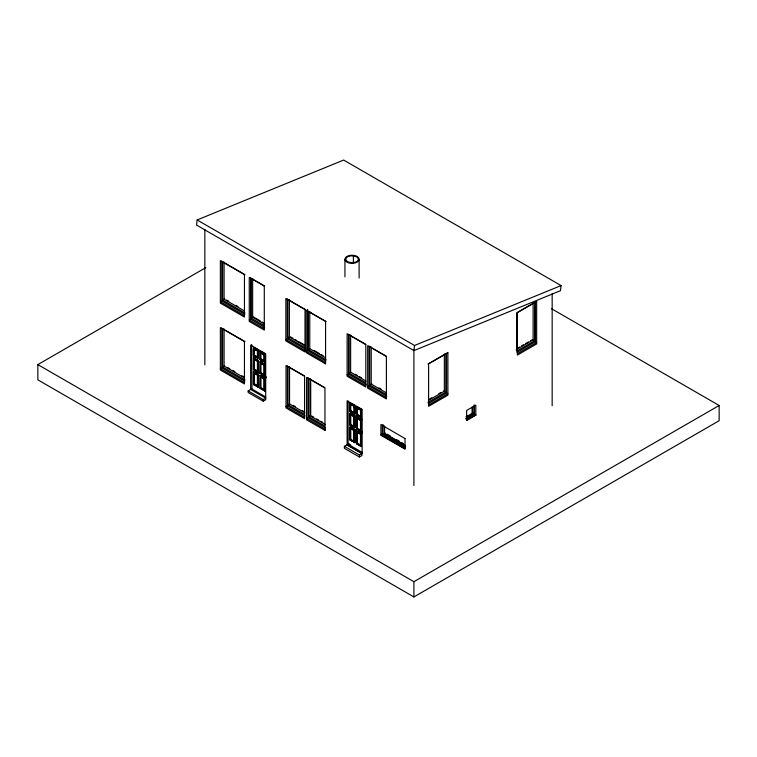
<?xml version="1.0" encoding="UTF-8"?>
<svg xmlns="http://www.w3.org/2000/svg" width="757" height="757" viewBox="0 0 757 757"><rect width="100%" height="100%" fill="white"/><g stroke="black" fill="none" stroke-linecap="round" stroke-linejoin="round"><path stroke-width="1.14" d="M197.132 219.956L196.527 225.075L413.947 350.595L560.473 290.697L561.069 285.578L343.659 160.058L197.132 219.956L414.552 345.476L561.069 285.578M413.947 350.595L414.552 345.476M361.515 432.502L362.262 431.84M362.187 432.805L361.969 432.928M260.957 372.927L264.051 374.715L265.149 376.172L260.285 373.362L260.285 361.666L260.957 363.369L260.957 372.927L260.067 373.485L260.285 361.666L265.149 364.477L265.149 376.172L260.067 373.485M361.591 431.537L356.736 428.727L356.736 417.041L357.408 418.744L357.408 428.292L356.519 428.85L356.736 417.041L361.591 419.842L360.502 420.523L360.502 430.08L361.591 431.537L356.519 428.85M265.735 377.431L265.679 377.147M357.616 432.446L360.711 434.234L360.502 444.974L360.502 434.357C362.433 433.042 362.622 433.354 356.519 430.988L356.519 443.753C363.246 448.485 362.802 445.968 357.408 443.195L357.408 432.569L356.519 430.988M253.652 347.558L253.652 355.705L258.515 358.515L258.515 350.359L257.418 351.04L257.418 357.058L258.515 358.515L253.444 355.828C252.649 344.492 254.74 345.845 254.324 355.27L253.444 355.828M260.285 375.5L260.285 388.256L265.149 391.066L265.149 378.311L264.051 378.992L264.051 389.609L265.149 391.066L260.067 388.379L260.285 375.5L260.957 377.204L260.957 387.821L260.067 388.379M361.591 409.556L360.502 410.237L360.502 416.255L361.382 417.836L356.519 415.025L356.519 406.878L361.591 409.556L356.519 406.878M551.56 308.724L719.15 405.478L719.15 420.712L413.899 596.942L37.85 379.834L37.85 364.6L205.838 267.609M244.984 274.677L222.596 261.752L222.596 300.065L224.659 298.873M244.823 314.269L221.744 300.945L220.363 301.74L244.454 315.641M264.146 285.786L251.173 278.302L251.173 318.082L253.245 316.88L260.228 320.921M264.666 327.289L250.643 319.199L249.261 319.993L264.288 328.67M244.984 341.596L222.596 328.67L222.596 366.984L224.659 365.792M244.823 381.187L221.744 367.864L220.363 368.659L244.454 382.569M257.635 350.917L254.324 349.261L257.635 350.917L257.635 356.935L254.541 355.147M253.444 347.681L258.515 350.359M260.067 351.503L265.149 354.191L265.149 362.338L260.067 359.66L260.067 351.503L265.149 354.191L264.051 354.872L264.051 360.881L265.149 362.338L260.067 359.66M305.705 309.736L287.906 299.46L287.906 337.773L289.978 336.581M253.444 357.966L258.515 360.654L258.515 372.34L253.444 369.653L253.444 357.966L258.515 360.654L257.418 361.335L257.418 370.883L258.515 372.34L253.444 369.653M305.374 349.223L287.234 338.748L285.853 339.552L304.995 350.605M264.259 360.758L264.259 354.749L260.957 353.084L260.285 351.38L260.285 359.537L261.165 358.979M257.635 370.76L257.635 361.212L254.324 359.547L253.652 357.843L253.652 369.539L254.541 368.981M264.259 365.035L260.957 363.369L264.259 365.035L264.259 374.592M260.067 361.789L265.149 364.477L264.051 365.158L264.051 374.715M253.444 371.791L254.324 373.371L254.324 383.998L253.444 384.556L253.444 371.791L258.515 374.478L258.515 387.243L253.444 384.556M257.635 375.037L254.324 373.371L257.635 375.037L257.635 385.663L254.541 383.875M308.279 311.222L308.279 349.535L309.764 348.674L325.576 357.806M325.737 360.985L307.597 350.51L306.225 351.305L325.368 362.357L325.368 363.729M261.165 387.698L264.259 389.486L264.259 378.869L260.957 377.204M260.067 375.623L265.149 378.311M248.164 390.905L250.662 389.458L265.698 398.135L263.199 399.582L248.164 390.905L248.164 392.505L263.199 401.182L265.698 399.743L265.698 353.784L250.662 345.097L250.662 389.458M251.674 344.52L251.986 388.691M304.305 375.841L288.057 366.464L288.057 404.777L289.543 403.926L304.768 412.716M304.995 415.924L287.405 405.771L286.023 406.566L304.588 417.287M365.517 344.208L349.157 334.764L349.157 373.078L350.633 372.217L365.981 381.074M366.208 384.291L348.494 374.062L347.113 374.857L365.82 385.654M324.734 387.593L308.657 378.311L308.657 416.624L310.711 415.442L310.711 379.446M325.368 427.639L308.014 417.618L306.642 418.413L325.027 429.02L325.027 430.392L306.594 419.813L306.594 377.393L324.952 387.991L324.952 430.411M386.089 356.083L369.728 346.64L369.728 384.953L371.801 383.761M386.789 396.176L369.066 385.938L367.694 386.742L386.392 397.539M349.885 403.046L354.967 405.733L354.967 413.88L349.885 411.193L349.885 403.046L354.967 405.733L353.869 406.414L353.869 412.423L354.967 413.88L349.885 411.193M354.077 406.291L350.775 404.626L350.775 410.635C355.913 416.738 355.913 404.03 350.775 404.626L350.103 402.923L350.103 411.07L350.983 410.512M355.393 405.487L355.393 413.634M427.913 364.051L445.835 353.708L445.835 392.022L427.913 402.364M349.885 413.331L354.967 416.019L354.967 427.714L349.885 425.027L349.885 413.331L354.967 416.019L353.869 416.7L353.869 426.257L354.967 427.714L349.885 425.027M350.529 412.962L354.2 415.338M360.711 416.132L360.711 410.114L357.408 408.449L356.736 406.755L356.736 414.902L361.591 417.713M356.519 415.025L357.616 414.344M354.077 426.134L354.077 416.577L350.775 414.912L350.103 413.208L350.103 424.904L350.983 424.346M350.529 424.658L354.2 427.024M360.711 420.4L357.408 418.744L360.711 420.4L360.711 429.957M356.519 417.164L361.591 419.842M349.885 427.166L354.967 429.844L354.967 442.608L349.885 439.921L349.885 427.166L354.967 429.844L353.869 430.525L353.869 441.151L354.967 442.608L349.885 439.921M350.529 426.797L354.2 429.162M355.393 427.468L355.175 415.896M355.393 429.598L355.393 442.362L352.469 440.678M354.077 430.402L350.775 428.736L350.775 439.363L353.869 441.151L354.077 430.402L350.775 428.736L350.103 427.043L350.103 439.798L350.983 439.24M360.711 434.234L357.408 432.569M344.388 446.327L346.895 444.879L361.922 453.557L361.922 455.544L359.414 456.991L344.388 448.314L344.388 446.327L359.414 455.004L361.922 453.557M347.113 444.823L362.139 453.5L362.139 409.461L347.113 400.784L347.113 444.823L348.949 443.763M429.825 398.873L431.812 397.728M438.786 393.697L440.773 392.552M517.599 348.211L519.586 347.056M521.582 345.911L523.57 344.757M525.566 343.612L528.547 341.88M530.543 340.735L532.531 339.581L534.603 340.782L534.603 302.469L516.681 312.811L516.681 351.125L534.603 340.782M428.415 400.358L444.35 391.161L444.35 354.011M516.189 349.696L533.117 339.921L533.117 302.772M356.519 443.753L357.616 443.072M428.244 403.538L446.507 392.997L447.889 393.791L428.613 404.929M517.012 352.298L535.275 341.757L536.656 342.552L517.381 353.68M405.373 447.406L382.276 434.073L380.913 434.859L405.004 448.769M383.127 424.639L383.127 434.215L385.171 433.032M466 416.899L472.642 413.067L472.642 407.408M466.946 416.804L468.99 415.621M471.024 414.439L473.068 413.265M465.583 418.858L474.128 413.928L474.128 404.863M466.284 418.772L474.45 414.06L475.822 414.855L466.634 420.163M475.822 415.177L466.634 420.485L466.634 410.455L475.822 405.156L475.822 415.177L473.986 414.117M37.85 364.6L413.899 581.707L719.15 405.478M266.095 377.885L265.527 377.241M309.263 311.789L326.068 321.488M443.763 390.83L445.835 392.022M474.128 413.928L472.056 412.726L472.056 407.067M355.317 374.242L357.361 375.425M359.405 376.608L361.449 377.781M378.954 387.896L380.998 389.07M226.693 300.046L228.737 301.22M235.853 305.336L237.897 306.509M290.962 337.149L292.94 338.294M294.918 339.429L296.895 340.574M298.873 341.719L304.806 345.145M314.297 350.623L319.246 353.472M321.223 354.617L323.201 355.762M244.435 310.957L224.081 299.204L224.081 262.054M305.213 346.053L289.392 336.912L289.392 299.763M386.553 392.949L371.214 384.092L371.214 346.943M262.225 322.066L264.221 323.22M264.628 324.138L252.658 317.221L252.658 278.614M349.157 373.078L365.517 382.522M369.728 384.953L386.089 394.397M222.596 300.065L244.984 312.991M287.906 337.773L305.705 348.05M308.279 349.535L326.068 359.812M251.173 318.082L264.146 325.567M352.26 403.926L354.2 405.042M356.944 406.632L360.834 408.875M254.835 347.993L257.758 349.677M261.468 351.825L264.382 353.51M254.626 348.116L257.541 349.8M360.711 410.114L357.408 408.449L357.408 414.467L360.502 416.255M264.259 354.749L260.957 353.084L260.957 359.102L264.051 360.881M351.494 411.392L353.443 412.518M359.102 415.782L356.944 414.779L358.884 415.905M255.052 356.027L257.967 357.711M262.651 360.408L260.493 359.414L265.357 362.215M351.286 411.515L354.2 413.199M254.835 356.15L257.758 357.834M387.206 434.206L390.262 435.975M396.375 439.505L399.431 441.265M401.465 442.438L403.5 443.621M356.944 416.918L361.808 419.728M253.869 357.72L255.809 358.846M260.493 361.553L262.442 362.669M404.957 445.125L384.594 433.373L384.594 425.917M385.654 434.442L400.708 443.138M402.724 444.293L404.73 445.457M354.077 416.577L350.775 414.912L350.775 424.469L353.869 426.257M257.635 361.212L254.324 359.547L254.324 369.104L257.418 370.883M383.127 434.215L405.525 447.15M357.408 428.292L360.502 430.08M351.494 425.216L354.418 426.901M359.102 429.607L361.042 430.733M262.651 374.242L265.565 375.926M358.884 429.73L361.808 431.414M256.784 371.1L258.724 372.217M262.442 374.365L265.357 376.049M357.919 431.31L360.834 432.995M254.835 372.113L258.724 374.355M261.468 375.936L263.417 377.062M361.591 433.676L356.736 430.865L356.736 443.63L361.591 446.431M254.626 372.236L258.515 374.478L257.418 375.16L257.418 385.786L258.515 387.243L253.652 384.433L253.652 371.668M261.26 376.059L264.174 377.743M261.165 377.081L264.259 378.869M227.715 367.552L229.75 368.725M232.806 370.485L234.84 371.668M241.966 375.775L244 376.948M293.177 405.345L295.202 406.518M302.308 410.616L304.342 411.789M311.714 416.019L313.72 417.183M316.738 418.924L318.744 420.088M320.76 421.242L322.766 422.406M244.435 377.875L224.081 366.123L224.081 328.973M325.207 424.478L310.133 415.773L310.133 378.623M361.042 445.627L356.944 443.507L360.834 445.75M352.26 440.801L355.175 442.485M255.052 384.745L257.967 386.43M262.651 389.136L260.493 388.142L263.417 389.827M254.835 384.868L257.758 386.553M222.596 366.984L244.984 379.91M288.057 404.777L304.305 414.155M308.657 416.624L324.734 425.907M348.759 443.876L350.765 445.031M362.149 452.345L348.125 444.245L348.125 401.059M251.674 388.88L265.698 396.971M266.095 376.721L265.338 376.532L265.319 377.374M265.12 377.393C266.719 376.57 263.351 378.462 265.243 377.648M552.165 293.517L552.165 405.714M535.275 301.882L535.275 341.757M474.45 405.43L474.45 414.06M446.507 353.122L446.507 392.997M413.899 350.027L413.899 485.559M413.899 581.707L413.899 596.942M382.276 424.951L382.276 434.073M369.066 346.063L369.066 385.938M361.382 409.679L361.382 417.836M361.382 419.965L361.382 431.66M361.382 433.799L361.382 446.554M359.414 455.004L359.414 456.991M359.111 259.32A7.087 4.088 0 0 1 348.485 262.859A7.087 4.088 0 0 1 348.485 255.771A7.087 4.088 0 0 1 359.111 259.32L359.111 278.018M354.749 405.856L354.749 414.003M354.749 416.142L354.749 427.828M354.749 429.967L354.749 442.731M353.396 256.017A5.706 3.293 0 0 1 358.307 259.717A5.706 3.293 0 0 1 351.91 262.547A5.791 3.35 0 0 1 345.902 258.771A5.791 3.35 0 0 1 353.396 256.017L353.396 263.029M350.633 335.067L350.633 372.217M348.494 334.187L348.494 374.062M344.946 259.32L344.946 276.854M309.764 311.524L309.764 348.674M308.014 377.743L308.014 417.618M307.597 309.462L307.597 350.51M289.543 366.767L289.543 403.926M287.405 365.896L287.405 405.771M287.234 298.873L287.234 338.748M264.931 354.314L264.931 362.461M264.931 364.6L264.931 376.295M264.931 378.434L264.931 391.189M263.199 399.582L263.199 401.182M258.307 350.482L258.307 358.638M258.307 360.777L258.307 372.463M258.307 374.601L258.307 387.366M250.643 277.724L250.643 319.199M221.744 261.061L221.744 300.945M221.744 327.98L221.744 367.864M204.835 229.333L204.835 364.855M447.889 352.743L428.613 363.871L428.613 406.291L447.889 395.163L447.889 352.743M536.656 301.494L517.372 312.632L517.381 355.052L536.656 343.924L536.656 301.494M365.82 344.605L347.113 333.809L347.113 376.229L365.82 387.026L365.82 344.605M386.392 356.481L367.694 345.684L367.694 388.104L386.392 398.901L386.392 356.481M244.454 274.592L220.363 260.692L220.363 303.112L244.454 317.013L244.454 274.592M264.288 286.051L249.261 277.374L249.261 321.413L264.288 330.09L264.288 286.051M304.995 309.547L285.853 298.495L285.853 340.915L304.995 351.967L304.995 309.547M325.576 321.432L306.225 310.256L306.225 352.677L325.576 363.852L325.576 321.432M244.454 341.511L220.363 327.611L220.363 370.031L244.454 383.931L244.454 341.511M304.588 376.238L286.023 365.517L286.023 407.938L304.588 418.649L304.588 376.238M405.004 438.511L380.913 424.592L380.913 435.199L405.004 449.109L405.004 438.511"/></g></svg>
